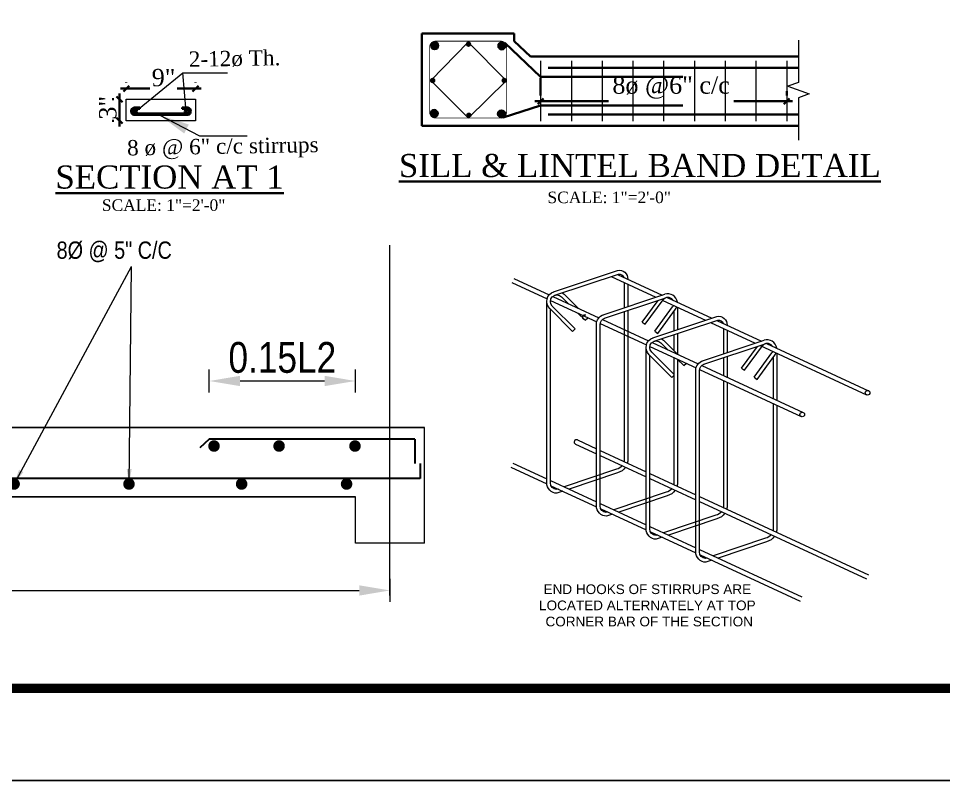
# Model space of a CAD drawing. Header units: inches. Extents: x -9998782 to 66725, y -6520505 to 8308.
# Drawn here: x -4995601 to -4995119.8, y -3259492.7 to -3259096.3 of the extents above; entities that cross this region are included whole.
import ezdxf
from ezdxf.enums import TextEntityAlignment as Align

# ---------------------------------------------------------------- set-up
doc = ezdxf.new("R2010")
doc.units = ezdxf.units.IN
doc.header["$LTSCALE"] = 2
doc.header["$MEASUREMENT"] = 0
doc.header["$PDMODE"] = 34
doc.linetypes.add('ACAD_ISO02W100', pattern=[15, 12, -3])
doc.linetypes.add('ACAD_ISO08W100', pattern=[36, 24, -3, 6, -3])
doc.layers.get('0').update_dxf_attribs({"linetype": 'CONTINUOUS'})
doc.layers.get('DEFPOINTS').update_dxf_attribs({"color": 141, "linetype": 'CONTINUOUS'})
doc.layers.add('Beam', color=170, linetype='CONTINUOUS')
doc.layers.add('column', color=4, linetype='CONTINUOUS')
for name, color, linetype, lineweight in [('D-DIM', 5, 'CONTINUOUS', 18), ('DIM_LINE', 173, 'CONTINUOUS', 20), ('dimension', 160, 'CONTINUOUS', 15), ('DIMSTR', 5, 'CONTINUOUS', 13), ('ele light', 7, 'CONTINUOUS', 25), ('HATCH', 60, 'ACAD_ISO02W100', 13), ('rcc bar', 2, 'CONTINUOUS', 20), ('RCC LINE', 200, 'CONTINUOUS', 18), ('STIRRUPS', 14, 'CONTINUOUS', 18), ('sxdcf', 8, 'ACAD_ISO08W100', 20), ('TEX', 210, 'CONTINUOUS', 25), ('texts', 152, 'CONTINUOUS', 35), ('TRENCH', 1, 'CONTINUOUS', 35), ('WALL ELV', 20, 'CONTINUOUS', 20)]:
    doc.layers.add(name, color=color, linetype=linetype, lineweight=lineweight)
doc.styles.add('Capt 1', font='arial.ttf', dxfattribs={"height": 12})
doc.styles.add('Lettring Text', font='arial.ttf')
doc.styles.add('ordinary', font='times.ttf')
doc.styles.get("Standard").update_dxf_attribs({"font": 'ARIALN.TTF'})
doc.styles.add('TIMES', font='times.ttf')
doc.dimstyles.new('Copy of Niranjan', dxfattribs={"dimtxt": 4, "dimasz": 4, "dimexe": 1.5, "dimexo": 0, "dimgap": 1, "dimtad": 1, "dimdec": 0, "dimzin": 0, "dimdsep": 46, "dimlunit": 3, "dimtxsty": 'Standard', "dimcen": 0.09, "dimclrd": 7, "dimclre": 256, "dimclrt": 7, "dimadec": 0, "dimazin": 0, "dimtfac": 0.333333, "dimtdec": 0, "dimtmove": 1, "dimatfit": 1, "dimfxl": 1.5, "dimfxlon": 1, "dimtolj": 1, "dimtzin": 0, "dimlwd": -1, "dimlwe": -1, "dimarcsym": 0})
doc.dimstyles.new('Copy of Standard', dxfattribs={"dimtxt": 6, "dimasz": 2.875, "dimexe": 2, "dimexo": 4, "dimgap": 2, "dimtad": 1, "dimdec": 0, "dimrnd": 1, "dimzin": 0, "dimdsep": 46, "dimlunit": 4, "dimtxsty": 'Lettring Text', "dimcen": 0.1, "dimclrd": 7, "dimclre": 7, "dimclrt": 7, "dimazin": 0, "dimtfac": 0.645, "dimtdec": 0, "dimtmove": 1, "dimatfit": 0, "dimfxl": 3, "dimfxlon": 1, "dimtfillclr": 256, "dimtolj": 1, "dimtzin": 0, "dimlwd": -1, "dimlwe": -1, "dimarcsym": 2})
doc.dimstyles.new('dim stirrups', dxfattribs={"dimscale": 0.04, "dimtxt": 60, "dimasz": 48.5, "dimexe": 19.6875, "dimexo": 0, "dimgap": 18.3125, "dimtad": 1, "dimdec": 0, "dimzin": 0, "dimdsep": 46, "dimlunit": 3, "dimtxsty": 'Standard', "dimcen": 0.15, "dimdle": 0.15, "dimclrd": 256, "dimclrt": 1, "dimazin": 1, "dimtfac": 1, "dimtdec": 0, "dimtofl": 0, "dimtmove": 1, "dimatfit": 2, "dimfxl": 19.6875, "dimfxlon": 1, "dimtolj": 1, "dimtzin": 0, "dimlwd": -1, "dimlwe": -1, "dimarcsym": 0})
doc.dimstyles.new('nir24', dxfattribs={"dimscale": 0.25, "dimtxt": 9, "dimasz": 3, "dimexe": 3, "dimexo": 12, "dimgap": 2, "dimtad": 1, "dimdec": 0, "dimzin": 3, "dimlunit": 4, "dimtxsty": 'ordinary', "dimblk": 'OBLIQUE', "dimcen": 2.5, "dimdle": 3, "dimclrt": 3, "dimadec": 0, "dimazin": 0, "dimtfac": 1, "dimtdec": 0, "dimtmove": 2, "dimatfit": 3, "dimfxl": 1, "dimarcsym": 0})

# ---------------------------------------------------------------- blocks, each defined once
blk = doc.blocks.new('_Oblique')
at = {"color": 0, "linetype": 'ByBlock', "lineweight": -2}
blk.add_line((-0.5, -0.5), (0.5, 0.5), dxfattribs=at)
blk = doc.blocks.new('*D54')
at = {"layer": 'DEFPOINTS', "color": 0, "transparency": 16777216}
for p in [(65065.75, -81583.07), (65097.75, -81583.07), (65097.75, -81584.77)]:
    blk.add_point(p, dxfattribs=at)
at = {"layer": 'DIM_LINE', "color": 0, "lineweight": -2, "transparency": 16777216}
for p, q in [((65065.75, -81580.07), (65065.75, -81582.32)), ((65097.75, -81581.77), (65097.75, -81582.32)), ((65065, -81583.07), (65074.56, -81583.07)), ((65098.5, -81583.07), (65090.88, -81583.07))]:
    blk.add_line(p, q, dxfattribs=at)
at = {"layer": 'DIM_LINE', "color": 0, "lineweight": -2, "transparency": 16777216, "xscale": 0.75, "yscale": 0.75, "zscale": 0.75, "rotation": 180}
blk.add_blockref('_Oblique', (65065.75, -81583.07), dxfattribs=at)
at = {"layer": 'DIM_LINE', "color": 0, "lineweight": -2, "transparency": 16777216, "xscale": 0.75, "yscale": 0.75, "zscale": 0.75}
blk.add_blockref('_Oblique', (65097.75, -81583.07), dxfattribs=at)
at = {"layer": 'DIM_LINE', "color": 3, "transparency": 16777216, "insert": (65082.72, -81581.29), "char_height": 2.25, "attachment_point": 5, "style": 'ordinary'}
blk.add_mtext('8ø @6" c/c', dxfattribs=at)
blk = doc.blocks.new('*D55')
at = {"layer": 'DEFPOINTS', "color": 0, "transparency": 16777216}
for p in [(65013.02, -81582.8), (65010.98, -81585.59), (65013.02, -81585.59)]:
    blk.add_point(p, dxfattribs=at)
at = {"layer": 'DIM_LINE', "color": 0, "lineweight": -2, "transparency": 16777216}
for p, q in [((65010.98, -81582.05), (65010.98, -81586.34)), ((65010.02, -81582.8), (65010.23, -81582.8)), ((65010.02, -81585.59), (65010.23, -81585.59))]:
    blk.add_line(p, q, dxfattribs=at)
at = {"layer": 'DIM_LINE', "color": 0, "lineweight": -2, "transparency": 16777216, "xscale": 0.75, "yscale": 0.75, "zscale": 0.75}
for p, rotation in [((65010.98, -81582.8), 90), ((65010.98, -81585.59), 270)]:
    blk.add_blockref('_Oblique', p, dxfattribs=dict(at, rotation=rotation))
at = {"layer": 'DIM_LINE', "color": 3, "transparency": 16777216, "insert": (65009.47, -81583.91), "char_height": 2.25, "attachment_point": 5, "rotation": 90, "style": 'ordinary'}
blk.add_mtext('3"', dxfattribs=at)
blk = doc.blocks.new('*D56')
at = {"layer": 'DEFPOINTS', "color": 0, "transparency": 16777216}
for p in [(65020.86, -81581.42), (65011.86, -81583.62), (65020.86, -81583.62)]:
    blk.add_point(p, dxfattribs=at)
at = {"layer": 'DIM_LINE', "color": 0, "lineweight": -2, "transparency": 16777216}
for p, q in [((65011.86, -81580.62), (65011.86, -81580.67)), ((65020.86, -81580.62), (65020.86, -81580.67)), ((65011.11, -81581.42), (65014.92, -81581.42)), ((65021.61, -81581.42), (65018.5, -81581.42))]:
    blk.add_line(p, q, dxfattribs=at)
at = {"layer": 'DIM_LINE', "color": 0, "lineweight": -2, "transparency": 16777216, "xscale": 0.75, "yscale": 0.75, "zscale": 0.75, "rotation": 180}
blk.add_blockref('_Oblique', (65011.86, -81581.42), dxfattribs=at)
at = {"layer": 'DIM_LINE', "color": 0, "lineweight": -2, "transparency": 16777216, "xscale": 0.75, "yscale": 0.75, "zscale": 0.75}
blk.add_blockref('_Oblique', (65020.86, -81581.42), dxfattribs=at)
at = {"layer": 'DIM_LINE', "color": 3, "transparency": 16777216, "insert": (65016.71, -81580), "char_height": 2.25, "attachment_point": 5, "style": 'ordinary'}
blk.add_mtext('9"', dxfattribs=at)
blk = doc.blocks.new('*D175')
at = {"layer": 'DEFPOINTS', "color": 0, "transparency": 16777216}
for p in [(19589.84, -9814.79), (19589.84, -9822.36), (19576.84, -9829.86)]:
    blk.add_point(p, dxfattribs=at)
at = {"layer": 'dimension', "color": 7, "transparency": 16777216}
for p, q in [((19583.34, -9814.79), (19584.85, -9809.75)), ((19584.85, -9809.75), (19602.69, -9809.75)), ((19572.84, -9814.79), (19568.84, -9814.79)), ((19576.84, -9814.79), (19589.84, -9814.79)), ((19576.84, -9814.79), (19589.84, -9814.79)), ((19593.84, -9814.79), (19597.84, -9814.79))]:
    blk.add_line(p, q, dxfattribs=at)
at = {"layer": 'dimension', "transparency": 16777216}
for p, q in [((19576.84, -9816.29), (19576.84, -9813.29)), ((19589.84, -9816.29), (19589.84, -9813.29))]:
    blk.add_line(p, q, dxfattribs=at)
at = {"layer": 'dimension', "color": 7, "transparency": 16777216}
for points in [[(19572.84, -9814.12), (19572.84, -9815.46), (19576.84, -9814.79)], [(19593.84, -9814.12), (19593.84, -9815.46), (19589.84, -9814.79)]]:
    blk.add_solid(points, dxfattribs=at)
at = {"layer": 'dimension', "color": 7, "transparency": 16777216, "insert": (19593.77, -9806.7), "char_height": 4, "attachment_point": 5}
blk.add_mtext('\\A1;0.15L1', dxfattribs=at)
blk = doc.blocks.new('*D176')
at = {"layer": 'DEFPOINTS', "color": 0, "transparency": 16777216}
for p in [(19656.45, -9814.79), (19629.45, -9822.36), (19656.45, -9829.86)]:
    blk.add_point(p, dxfattribs=at)
at = {"layer": 'dimension', "transparency": 16777216}
for p, q in [((19629.45, -9816.29), (19629.45, -9813.29)), ((19656.45, -9816.29), (19656.45, -9813.29))]:
    blk.add_line(p, q, dxfattribs=at)
at = {"layer": 'dimension', "color": 7, "transparency": 16777216}
blk.add_line((19633.45, -9814.79), (19652.45, -9814.79), dxfattribs=at)
for points in [[(19633.45, -9814.12), (19633.45, -9815.46), (19629.45, -9814.79)], [(19652.45, -9814.12), (19652.45, -9815.46), (19656.45, -9814.79)]]:
    blk.add_solid(points, dxfattribs=at)
at = {"layer": 'dimension', "color": 7, "transparency": 16777216, "insert": (19642.95, -9811.75), "char_height": 4, "attachment_point": 5}
blk.add_mtext('\\A1;0.3L1', dxfattribs=at)
blk = doc.blocks.new('*D177')
at = {"layer": 'DEFPOINTS', "color": 0, "transparency": 16777216}
for p in [(19703.45, -9814.79), (19703.45, -9822.36), (19665.45, -9829.86)]:
    blk.add_point(p, dxfattribs=at)
at = {"layer": 'dimension', "transparency": 16777216}
for p, q in [((19665.45, -9816.29), (19665.45, -9813.29)), ((19703.45, -9816.29), (19703.45, -9813.29))]:
    blk.add_line(p, q, dxfattribs=at)
at = {"layer": 'dimension', "color": 7, "transparency": 16777216}
blk.add_line((19669.45, -9814.79), (19699.45, -9814.79), dxfattribs=at)
for points in [[(19669.45, -9814.12), (19669.45, -9815.46), (19665.45, -9814.79)], [(19699.45, -9814.12), (19699.45, -9815.46), (19703.45, -9814.79)]]:
    blk.add_solid(points, dxfattribs=at)
at = {"layer": 'dimension', "color": 7, "transparency": 16777216, "insert": (19684.45, -9811.75), "char_height": 4, "attachment_point": 5}
blk.add_mtext('\\A1;0.3L2', dxfattribs=at)
blk = doc.blocks.new('*D178')
at = {"layer": 'DEFPOINTS', "color": 0, "transparency": 16777216}
for p in [(19783.45, -9814.79), (19764.45, -9822.36), (19783.45, -9829.86)]:
    blk.add_point(p, dxfattribs=at)
at = {"layer": 'dimension', "transparency": 16777216}
for p, q in [((19764.45, -9816.29), (19764.45, -9813.29)), ((19783.45, -9816.29), (19783.45, -9813.29))]:
    blk.add_line(p, q, dxfattribs=at)
at = {"layer": 'dimension', "color": 7, "transparency": 16777216}
blk.add_line((19768.45, -9814.79), (19779.45, -9814.79), dxfattribs=at)
for points in [[(19768.45, -9814.12), (19768.45, -9815.46), (19764.45, -9814.79)], [(19779.45, -9814.12), (19779.45, -9815.46), (19783.45, -9814.79)]]:
    blk.add_solid(points, dxfattribs=at)
at = {"layer": 'dimension', "color": 7, "transparency": 16777216, "insert": (19773.95, -9811.75), "char_height": 4, "attachment_point": 5}
blk.add_mtext('\\A1;0.15L2', dxfattribs=at)
blk = doc.blocks.new('*D173')
at = {"layer": 'DEFPOINTS', "color": 0, "transparency": 16777216}
for p in [(19572.34, -9826.03), (19660.95, -9826.03), (19660.95, -9842.03)]:
    blk.add_point(p, dxfattribs=at)
at = {"layer": 'dimension', "transparency": 16777216}
for p, q in [((19572.34, -9840.53), (19572.34, -9843.53)), ((19660.95, -9840.53), (19660.95, -9843.53))]:
    blk.add_line(p, q, dxfattribs=at)
at = {"layer": 'dimension', "color": 7, "transparency": 16777216}
blk.add_line((19576.34, -9842.03), (19656.95, -9842.03), dxfattribs=at)
for points in [[(19576.34, -9841.36), (19576.34, -9842.7), (19572.34, -9842.03)], [(19656.95, -9841.36), (19656.95, -9842.7), (19660.95, -9842.03)]]:
    blk.add_solid(points, dxfattribs=at)
at = {"layer": 'dimension', "color": 7, "transparency": 16777216, "insert": (19616.64, -9839.02), "char_height": 4, "attachment_point": 5}
blk.add_mtext('\\A1;L1', dxfattribs=at)
blk = doc.blocks.new('*D174')
at = {"layer": 'DEFPOINTS', "color": 0, "transparency": 16777216}
for p in [(19660.95, -9826.03), (19787.95, -9826.03), (19787.95, -9842.03)]:
    blk.add_point(p, dxfattribs=at)
at = {"layer": 'dimension', "transparency": 16777216}
for p, q in [((19660.95, -9840.53), (19660.95, -9843.53)), ((19787.95, -9840.53), (19787.95, -9843.53))]:
    blk.add_line(p, q, dxfattribs=at)
at = {"layer": 'dimension', "color": 7, "transparency": 16777216}
blk.add_line((19664.95, -9842.03), (19783.95, -9842.03), dxfattribs=at)
for points in [[(19664.95, -9841.36), (19664.95, -9842.7), (19660.95, -9842.03)], [(19783.95, -9841.36), (19783.95, -9842.7), (19787.95, -9842.03)]]:
    blk.add_solid(points, dxfattribs=at)
at = {"layer": 'dimension', "color": 7, "transparency": 16777216, "insert": (19724.45, -9839.02), "char_height": 4, "attachment_point": 5}
blk.add_mtext('\\A1;L2', dxfattribs=at)
blk = doc.blocks.new('WEDFS')
at = {"layer": 'STIRRUPS'}
for p, q in [((-199467.73, 19932.24), (-199444.41, 19921.43)), ((-199464.45, 19933.33), (-199441.12, 19922.53)), ((-199519.35, 19929.09), (-199501.05, 19920.61)), ((-199518.35, 19931.25), (-199499.94, 19922.72)), ((-199498.11, 19921.87), (-199474.1, 19910.75)), ((-199499.28, 19919.8), (-199475.21, 19908.65)), ((-199451.54, 19908.55), (-199443.25, 19919.82)), ((-199450.01, 19907.42), (-199440.71, 19920.07)), ((-199440.9, 19919.81), (-199418.57, 19909.47)), ((-199438.5, 19921.31), (-199415.28, 19910.56)), ((-199445.04, 19903.77), (-199435.74, 19916.42)), ((-199443.51, 19902.64), (-199434.21, 19915.29)), ((-199481.27, 19909.45), (-199479.85, 19910.71)), ((-199473.44, 19907.83), (-199449.37, 19896.68)), ((-199472.27, 19909.9), (-199448.26, 19898.78)), ((-199451.54, 19908.55), (-199450.01, 19907.42)), ((-199416.05, 19908.3), (-199392.73, 19897.5)), ((-199412.77, 19909.4), (-199389.44, 19898.59)), ((-199487.8, 19903.63), (-199486.46, 19904.97)), ((-199445.04, 19903.77), (-199443.51, 19902.64)), ((-199446.43, 19897.93), (-199422.42, 19886.82)), ((-199447.6, 19895.86), (-199423.53, 19884.71)), ((-199399.86, 19884.61), (-199391.57, 19895.89)), ((-199398.33, 19883.49), (-199389.03, 19896.14)), ((-199390.21, 19896.34), (-199334.81, 19870.68)), ((-199386.82, 19897.38), (-199333.81, 19872.83)), ((-199393.36, 19879.83), (-199384.06, 19892.48)), ((-199391.83, 19878.71), (-199382.53, 19891.36)), ((-199429.94, 19885.87), (-199428.6, 19887.21)), ((-199421.76, 19883.9), (-199368.79, 19859.36)), ((-199420.59, 19885.97), (-199367.79, 19861.52)), ((-199399.86, 19884.61), (-199398.33, 19883.49)), ((-199436.12, 19879.69), (-199435.14, 19880.68)), ((-199393.36, 19879.83), (-199391.83, 19878.71)), ((-199486.29, 19845.07), (-199475.38, 19840.02)), ((-199485.29, 19847.22), (-199475.38, 19842.63)), ((-199473.48, 19841.75), (-199449.54, 19830.66)), ((-199518.85, 19835.19), (-199501.22, 19827.03)), ((-199473.48, 19839.14), (-199449.54, 19828.05)), ((-199519.85, 19833.04), (-199501.21, 19824.41)), ((-199499.32, 19826.15), (-199475.38, 19815.06)), ((-199447.64, 19829.78), (-199423.7, 19818.7)), ((-199447.64, 19827.17), (-199423.7, 19816.08)), ((-199499.01, 19823.39), (-199475.37, 19812.44)), ((-199421.8, 19817.82), (-199333.81, 19777.07)), ((-199473.48, 19814.18), (-199449.54, 19803.09)), ((-199473.17, 19811.42), (-199449.53, 19800.47)), ((-199421.8, 19815.2), (-199334.81, 19774.91)), ((-199447.64, 19802.22), (-199423.7, 19791.13)), ((-199447.33, 19799.46), (-199423.69, 19788.51)), ((-199421.8, 19790.25), (-199368.44, 19765.53)), ((-199421.49, 19787.49), (-199369.44, 19763.38))]:
    blk.add_line(p, q, dxfattribs=at)
for points in [[(-199497.67, 19924.27), (-199464.39, 19935.35, -0.488696), (-199459.07, 19930.84, -0.488696)], [(-199497.07, 19922.47), (-199463.91, 19933.51, -0.376201), (-199461.07, 19931.77, -0.376201)], [(-199487.8, 19903.63), (-199499.67, 19915.5, -0.563004), (-199497.5, 19924.32)], [(-199486.46, 19904.97), (-199498.32, 19916.84, -1), (-199493.49, 19921.67), (-199489.88, 19918.06)], [(-199493.12, 19923.78, -0.058601), (-199492.15, 19923.01), (-199484.88, 19915.74)], [(-199492.85, 19820.54), (-199495.91, 19819.5, -0.414214), (-199501.22, 19824.82), (-199501.22, 19919.25)], [(-199495.35, 19821.69), (-199496.19, 19821.41, -0.390537), (-199499.32, 19824.82), (-199499.32, 19915.15)], [(-199475.38, 19907.29, -0.327424), (-199471.66, 19912.36)], [(-199460.98, 19913.92), (-199460.98, 19836.3, -0.016478), (-199461.02, 19835.98)], [(-199459.08, 19914.55), (-199459.08, 19836.21, -0.038726), (-199459.26, 19835.16)], [(-199467.01, 19808.57), (-199470.07, 19807.54, -0.414214), (-199475.38, 19812.85), (-199475.38, 19907.29)], [(-199473.48, 19907.29, -0.328545), (-199471.08, 19910.55, -0.328545)], [(-199469.51, 19809.73), (-199470.35, 19809.45, -0.390537), (-199473.48, 19812.85), (-199473.48, 19907.29)], [(-199445.99, 19900.34), (-199412.71, 19911.42, -0.488696), (-199407.39, 19906.9, -0.488696)], [(-199445.39, 19898.53), (-199412.23, 19909.58, -0.376201), (-199409.39, 19907.83, -0.376201)], [(-199436.12, 19879.69), (-199447.99, 19891.56, -0.563004), (-199445.82, 19900.39)], [(-199435.14, 19881.4), (-199446.64, 19892.9, -1), (-199441.81, 19897.74), (-199438.2, 19894.12)], [(-199441.44, 19899.85, -0.058601), (-199440.47, 19899.08), (-199433.2, 19891.81)], [(-199441.17, 19796.6), (-199444.23, 19795.57, -0.414214), (-199449.54, 19800.88), (-199449.54, 19895.32)], [(-199443.67, 19797.76), (-199444.51, 19797.48, -0.390537), (-199447.64, 19800.88), (-199447.64, 19891.22)], [(-199435.14, 19890.09), (-199435.14, 19824.34, -0.016478), (-199435.18, 19824.01)], [(-199433.24, 19889.21), (-199433.24, 19824.24, -0.038726), (-199433.42, 19823.2)], [(-199423.7, 19883.35, -0.327424), (-199419.98, 19888.42)], [(-199423.7, 19883.35, -0.327424), (-199419.98, 19888.42)], [(-199415.33, 19784.63), (-199418.39, 19783.6, -0.414214), (-199423.7, 19788.92), (-199423.7, 19883.35)], [(-199421.8, 19883.35, -0.328545), (-199419.4, 19886.62, -0.328545)], [(-199421.8, 19883.35, -0.328545), (-199419.4, 19886.62, -0.328545)], [(-199417.83, 19785.79), (-199418.67, 19785.51, -0.390537), (-199421.8, 19788.92), (-199421.8, 19883.35)], [(-199409.3, 19878.12), (-199409.3, 19812.37, -0.016478), (-199409.34, 19812.05)], [(-199407.4, 19877.24), (-199407.4, 19812.28, -0.038726), (-199407.58, 19811.23)], [(-199383.46, 19866.16), (-199383.46, 19800.4, -0.016478), (-199383.5, 19800.08)], [(-199381.56, 19865.28), (-199381.56, 19800.31, -0.038726), (-199381.74, 19799.26)], [(-199461.98, 19833.81, -0.179019), (-199464.9, 19831.97), (-199492.09, 19822.8)], [(-199460.23, 19833, -0.190461), (-199464.39, 19830.14), (-199489.58, 19821.64)], [(-199436.14, 19821.84, -0.179019), (-199439.06, 19820.01), (-199466.25, 19810.83)], [(-199434.39, 19821.03, -0.190461), (-199438.55, 19818.18), (-199463.74, 19809.67)], [(-199410.3, 19809.87, -0.179019), (-199413.22, 19808.04), (-199440.41, 19798.86)], [(-199408.55, 19809.06, -0.190461), (-199412.71, 19806.21), (-199437.9, 19797.7)], [(-199384.46, 19797.91, -0.179019), (-199387.38, 19796.07), (-199414.57, 19786.9)], [(-199382.71, 19797.09, -0.190461), (-199386.87, 19794.24), (-199412.06, 19785.74)]]:
    blk.add_lwpolyline(points, format="xyb", dxfattribs=at)
for points in [[(-199460.98, 19929.11), (-199460.98, 19915.92)], [(-199459.08, 19928.23), (-199459.08, 19916.55)], [(-199471.83, 19912.3), (-199439.8, 19922.97)], [(-199471.23, 19910.5), (-199439.2, 19921.17)], [(-199485.01, 19913.19), (-199481.27, 19909.45)], [(-199435.14, 19914.03), (-199435.14, 19903.95)], [(-199433.24, 19916.26), (-199433.24, 19904.58)], [(-199480.01, 19910.87), (-199479.85, 19910.71)], [(-199433.24, 19902.58), (-199433.24, 19891.83)], [(-199409.3, 19905.17), (-199409.3, 19891.98)], [(-199407.4, 19904.29), (-199407.4, 19892.61)], [(-199435.14, 19901.95), (-199435.14, 19893.75)], [(-199420.15, 19888.37), (-199388.12, 19899.04)], [(-199419.55, 19886.57), (-199387.52, 19897.24)], [(-199433.33, 19889.25), (-199429.94, 19885.87)], [(-199409.3, 19889.98), (-199409.3, 19880.74)], [(-199407.4, 19890.61), (-199407.4, 19879.86)], [(-199383.46, 19890.09), (-199383.46, 19868.77)], [(-199381.56, 19892.33), (-199381.56, 19867.89)]]:
    blk.add_lwpolyline(points, dxfattribs=at)
for centre in [(-199334.31, 19871.75), (-199368.29, 19860.44)]:
    blk.add_circle(centre, 1.19, dxfattribs=at)
for centre, radius, start, end in [((-199438.22, 19918.24), 4.98, 7.544, 108.4198), ((-199438.22, 19918.24), 3.08, 35.0808, 143.6728), ((-199438.22, 19918.24), 3.08, 323.6728, 340.6699), ((-199481.46, 19910.97), 1.19, 65.1502, 245.1502), ((-199438.22, 19918.24), 4.98, 323.6728, 338.5639), ((-199386.54, 19894.31), 4.98, 7.544, 108.4198), ((-199386.54, 19894.31), 3.08, 35.0808, 143.6728), ((-199386.54, 19894.31), 3.08, 323.6728, 340.6699), ((-199386.54, 19894.31), 4.98, 323.6728, 338.5639), ((-199485.79, 19846.14), 1.19, 65.1502, 245.1502)]:
    blk.add_arc(centre, radius, start, end, dxfattribs=at)
at = {"layer": 'texts', "ltscale": 0.1, "insert": (-199448.89, 19761.11), "char_height": 5.04, "width": 170.518, "attachment_point": 5, "style": 'Capt 1'}
blk.add_mtext('{\\fArial|b0|i0|c0|p34;END HOOKS OF STIRRUPS ARE \\PLOCATED ALTERNATELY AT TOP\\P CORNER BAR OF THE SECTION}', dxfattribs=at)
blk = doc.blocks.new('sill and lintel detail')
for points in [[(70525.22, -69731.64, -1), (70524.85, -69731.64, -1)], [(70531.44, -69731.64, 1), (70531.81, -69731.64, 1)]]:
    blk.add_hatch(color=256).paths.add_polyline_path(points)
at = {"layer": 'column'}
for points in [[(70563.44, -69723.1, 1), (70564.44, -69723.1, 1)], [(70568.09, -69722.9, 1), (70568.59, -69722.9, 1)], [(70573.18, -69723.13, -1), (70572.18, -69723.13, -1)], [(70563.43, -69727.62, 1), (70563.93, -69727.62, 1)], [(70572.73, -69727.62, 1), (70573.23, -69727.62, 1)], [(70563.39, -69731.91, 1), (70564.39, -69731.91, 1)], [(70573.13, -69731.97, -1), (70572.13, -69731.97, -1)], [(70568.14, -69732.15, 1), (70568.64, -69732.15, 1)]]:
    blk.add_hatch(color=256, dxfattribs=at).paths.add_polyline_path(points)
for p, q in [((70573.07, -69722.73), (70577.72, -69727.16)), ((70574.29, -69722.51), (70576.39, -69724.51)), ((70576.39, -69724.51), (70611.27, -69724.51)), ((70578.69, -69725.99), (70611.27, -69725.99)), ((70577.72, -69727.16), (70596.21, -69727.16)), ((70525.58, -69731.3), (70525.58, -69731.12)), ((70531.11, -69731.3), (70531.11, -69731.12)), ((70572.85, -69732.44), (70577.72, -69730.86)), ((70577.72, -69730.86), (70596.21, -69730.86)), ((70578.69, -69732.03), (70611.27, -69732.03)), ((70574.29, -69733.51), (70611.27, -69733.51))]:
    blk.add_line(p, q)
for points in [[(70531.87, -69732.1, -0.042197), (70531.83, -69732.11), (70524.83, -69732.11, -0.325719), (70524.46, -69731.62), (70524.46, -69731.62, -0.325719), (70524.83, -69731.13), (70525.58, -69731.12)], [(70531.83, -69731.92), (70524.86, -69731.92, -0.302301), (70524.65, -69731.62, -0.304271), (70524.86, -69731.32), (70525.58, -69731.3)], [(70524.82, -69732.1, 0.042197), (70524.86, -69732.11), (70531.86, -69732.11, 0.325719), (70532.23, -69731.62), (70532.23, -69731.62, 0.325719), (70531.86, -69731.13), (70531.11, -69731.12)], [(70524.86, -69731.92), (70531.83, -69731.92, 0.302301), (70532.04, -69731.62, 0.304271), (70531.83, -69731.32), (70531.1, -69731.3)]]:
    blk.add_lwpolyline(points, format="xyb")
for centre in [(70525.03, -69731.64), (70531.62, -69731.64)]:
    blk.add_circle(centre, 0.188)
for p, q in [((70563.43, -69727.62), (70568.31, -69722.65)), ((70568.31, -69722.65), (70573.23, -69727.62)), ((70568.26, -69732.42), (70563.43, -69727.62)), ((70573.29, -69727.62), (70568.29, -69732.51))]:
    blk.add_line(p, q, dxfattribs=at)
at = {"layer": 'column', "const_width": 0.1}
blk.add_lwpolyline([(70564.04, -69722.51), (70572.54, -69722.51, -0.414214), (70573.29, -69723.26), (70573.29, -69731.76, -0.414214), (70572.54, -69732.51), (70564.04, -69732.51, -0.414214), (70563.29, -69731.76), (70563.29, -69723.26, -0.414214)], format="xyb", close=True, dxfattribs=at)
at = {"layer": 'column'}
for centre, radius in [((70563.94, -69723.1), 0.5), ((70568.34, -69722.9), 0.25), ((70572.68, -69723.13), 0.5), ((70563.68, -69727.62), 0.25), ((70572.98, -69727.62), 0.25), ((70563.89, -69731.91), 0.5), ((70572.63, -69731.97), 0.5), ((70568.39, -69732.15), 0.25)]:
    blk.add_circle(centre, radius, dxfattribs=at)
at = {"layer": 'HATCH', "linetype": 'Continuous'}
blk.add_lwpolyline([(70611.27, -69722.38), (70611.27, -69727.88), (70609.89, -69728.38), (70612.64, -69729.38), (70611.27, -69729.88), (70611.27, -69735.38)], dxfattribs=at)
at = {"layer": 'STIRRUPS'}
for p, q in [((70577.72, -69725.05), (70577.72, -69732.91)), ((70581.72, -69725.05), (70581.72, -69732.91)), ((70585.72, -69725.05), (70585.72, -69732.91)), ((70589.72, -69725.05), (70589.72, -69732.91)), ((70593.72, -69725.05), (70593.72, -69732.91)), ((70597.72, -69725.05), (70597.72, -69732.91)), ((70601.72, -69725.05), (70601.72, -69732.91)), ((70605.72, -69725.05), (70605.72, -69732.91)), ((70609.72, -69725.05), (70609.72, -69732.91))]:
    blk.add_line(p, q, dxfattribs=at)
at = {"layer": 'TRENCH'}
for p, q in [((70562.29, -69733.51), (70562.29, -69721.51)), ((70562.29, -69721.51), (70574.29, -69721.51)), ((70574.29, -69721.51), (70574.29, -69722.51)), ((70574.29, -69733.51), (70562.29, -69733.51))]:
    blk.add_line(p, q, dxfattribs=at)
at = {"layer": 'WALL ELV'}
blk.add_lwpolyline([(70523.83, -69732.86), (70523.83, -69730.07), (70532.83, -69730.07), (70532.83, -69732.86)], close=True, dxfattribs=at)
at = {"style": 'TIMES'}
blk.add_text('%%USILL & LINTEL BAND DETAIL', height=3, dxfattribs=at).set_placement((70559.29, -69740.18))
at = {"char_height": 2, "attachment_point": 3, "rotation": 1.0172, "style": 'ordinary'}
for s, insert in [('2-12ø T{\\fTimes New Roman|b0|i0|c0|p18;h}.', (70543.85, -69723.64)), ('8 ø @ 6" c/c stirrups', (70548.82, -69734.94))]:
    blk.add_mtext(s, dxfattribs=dict(at, insert=insert))
at = {"attachment_point": 5, "style": 'TIMES'}
for s, insert, char_height, width in [('{\\L SECTION AT 1}', (70528.9, -69740.2), 3, 1016.0073), ('SCALE: 1"=2\'-0"', (70586.64, -69742.84), 1.5, 78.6046), ('SCALE: 1"=2\'-0"', (70528.69, -69743.85), 1.5, 78.6046)]:
    blk.add_mtext(s, dxfattribs=dict(at, insert=insert, char_height=char_height, width=width))
at = {"layer": 'DIM_LINE'}
for base, p1, p2, text, picture, middle in [((70609.72, -69730.33), (70577.72, -69730.33), (70609.72, -69732.03), '8ø @6" c/c', '*D54', (70594.69, -69728.55)), ((70532.83, -69728.68), (70523.83, -69730.88), (70532.83, -69730.88), '9"', '*D56', (70528.68, -69727.27))]:
    dim = blk.add_linear_dim(base=base, p1=p1, p2=p2, text=text, dimstyle='nir24', dxfattribs=at)
    dim.commit()
    dim.dimension.update_dxf_attribs({"geometry": picture, "text_midpoint": middle, "dimtype": 128, "insert": (5511.97, 11852.74)})
dim = blk.add_linear_dim(base=(70522.95, -69732.86), p1=(70524.99, -69730.07), p2=(70524.99, -69732.86), angle=90, text='3"', dimstyle='nir24', dxfattribs=at)
dim.commit()
dim.dimension.update_dxf_attribs({"geometry": '*D55', "text_midpoint": (70521.44, -69731.18), "dimtype": 128, "insert": (5511.97, 11852.74)})
at = {"layer": 'HATCH', "has_arrowhead": 0}
for points in [[(70525.03, -69731.64), (70531.17, -69726.64), (70536.99, -69726.64)], [(70531.62, -69731.64), (70531.17, -69726.64), (70536.99, -69726.64)]]:
    blk.add_leader(points, dimstyle='Copy of Standard', override={"dimasz": 4, "dimtad": 0}, dxfattribs=at)
at = {"layer": 'HATCH'}
blk.add_leader([(70528.11, -69732.11), (70533.36, -69734.8), (70539.55, -69734.8)], dimstyle='Copy of Standard', override={"dimasz": 4, "dimtad": 0}, dxfattribs=at)
blk = doc.blocks.new('dx')
at = {"layer": 'Beam'}
for p, q in [((19792.45, -9820.86), (19567.84, -9820.86)), ((19656.45, -9829.86), (19576.84, -9829.86)), ((19783.45, -9829.86), (19665.45, -9829.86))]:
    blk.add_line(p, q, dxfattribs=at)
at = {"layer": 'ele light', "lineweight": 30, "ltscale": 0.05}
for p, q in [((19589.84, -9822.36), (19568.84, -9822.36)), ((19568.84, -9822.36), (19568.84, -9825.51)), ((19589.84, -9822.36), (19591.04, -9823.47)), ((19629.45, -9822.36), (19628.24, -9823.47)), ((19703.45, -9822.36), (19629.45, -9822.36)), ((19703.45, -9822.36), (19704.65, -9823.47)), ((19764.45, -9822.36), (19763.24, -9823.47)), ((19791.16, -9822.36), (19764.45, -9822.36)), ((19791.16, -9822.36), (19791.16, -9825.51)), ((19569.56, -9825.51), (19569.56, -9828.36)), ((19791.88, -9825.51), (19791.88, -9827.46)), ((19656.45, -9828.36), (19569.56, -9828.36)), ((19656.45, -9828.36), (19670.4, -9827.46)), ((19791.88, -9827.46), (19670.4, -9827.46)), ((19769, -9828.32), (19768.97, -9828.36))]:
    blk.add_line(p, q, dxfattribs=at)
at = {"layer": 'rcc bar', "ltscale": 0.009, "const_width": 0.75}
for points in [[(19577.72, -9823.25, 1), (19578.47, -9823.25, 1)], [(19584.53, -9823.25, 1), (19585.28, -9823.25, 1)], [(19588.83, -9823.25, 1), (19589.58, -9823.25, 1)], [(19629.84, -9823.25, 1), (19630.59, -9823.25, 1)], [(19639.69, -9823.25, 1), (19640.44, -9823.25, 1)], [(19647.75, -9823.25, 1), (19648.5, -9823.25, 1)], [(19658.94, -9823.25, 1), (19659.69, -9823.25, 1)], [(19674, -9823.25, 1), (19674.75, -9823.25, 1)], [(19687.98, -9823.25, 1), (19688.73, -9823.25, 1)], [(19702.26, -9823.25, 1), (19703.01, -9823.25, 1)], [(19764.69, -9823.25, 1), (19765.44, -9823.25, 1)], [(19773.15, -9823.25, 1), (19773.9, -9823.25, 1)], [(19783.02, -9823.25, 1), (19783.77, -9823.25, 1)], [(19577.72, -9827.41, 1), (19578.47, -9827.41, 1)], [(19592.14, -9827.41, 1), (19592.89, -9827.41, 1)], [(19608.14, -9827.41, 1), (19608.89, -9827.41, 1)], [(19625.04, -9827.41, 1), (19625.79, -9827.41, 1)], [(19641.22, -9827.41, 1), (19641.97, -9827.41, 1)], [(19652.82, -9827.41, 1), (19653.57, -9827.41, 1)], [(19670.43, -9828.19, 1), (19671.18, -9828.19, 1)], [(19686.05, -9828.19, 1), (19686.8, -9828.19, 1)], [(19703, -9828.19, 1), (19703.75, -9828.19, 1)], [(19721.47, -9828.19, 1), (19722.22, -9828.19, 1)], [(19738.69, -9828.19, 1), (19739.44, -9828.19, 1)], [(19753.63, -9828.19, 1), (19754.38, -9828.19, 1)], [(19768.28, -9828.19, 1), (19769.03, -9828.19, 1)], [(19781.93, -9828.19, 1), (19782.68, -9828.19, 1)]]:
    blk.add_lwpolyline(points, format="xyb", close=True, dxfattribs=at)
at = {"layer": 'RCC LINE', "ltscale": 0.25}
for p, q in [((19567.84, -9835.86), (19567.84, -9820.86)), ((19792.45, -9835.86), (19792.45, -9820.86)), ((19576.84, -9835.86), (19576.84, -9829.86)), ((19656.45, -9835.86), (19656.45, -9829.86)), ((19665.45, -9835.86), (19665.45, -9829.86)), ((19783.45, -9835.86), (19783.45, -9829.86)), ((19576.84, -9835.86), (19567.84, -9835.86)), ((19665.45, -9835.86), (19656.45, -9835.86)), ((19792.45, -9835.86), (19783.45, -9835.86))]:
    blk.add_line(p, q, dxfattribs=at)
at = {"layer": 'sxdcf'}
for p, q in [((19572.34, -9842.69), (19572.34, -9797.14)), ((19660.95, -9842.69), (19660.95, -9797.14)), ((19787.95, -9842.69), (19787.95, -9797.14))]:
    blk.add_line(p, q, dxfattribs=at)
at = {"layer": 'TEX'}
for s, p in [('8Ø @ 6" C/C ', (19598.04, -9796.02)), ('8Ø @ 6" C/C ', (19618.53, -9796.97)), ('8Ø @ 5" C/C ', (19744.59, -9798.9)), ('8Ø @ 6" C/C ', (19696.41, -9800.61))]:
    blk.add_text(s, height=2.25, dxfattribs=at).set_placement(p)
blk.add_text('SCALE- 1/2"=1\'-0"', height=1.95, dxfattribs=at).set_placement((19679.98, -9850.1), align=Align.MIDDLE)
at = {"layer": 'TEX', "insert": (19661.15, -9844.45), "char_height": 3, "width": 62.9773, "attachment_point": 1}
blk.add_mtext('{\\LTypical Slab Section }', dxfattribs=at)
at = {"layer": 'dimension'}
for base, p1, p2, text, picture, middle in [((19589.84, -9814.79), (19576.84, -9829.86), (19589.84, -9822.36), '0.15L1', '*D175', (19585.85, -9806.7)), ((19656.45, -9814.79), (19629.45, -9822.36), (19656.45, -9829.86), '0.3L1', '*D176', (19642.95, -9811.75)), ((19703.45, -9814.79), (19665.45, -9829.86), (19703.45, -9822.36), '0.3L2', '*D177', (19684.45, -9811.75)), ((19783.45, -9814.79), (19764.45, -9822.36), (19783.45, -9829.86), '0.15L2', '*D178', (19773.95, -9811.75)), ((19660.95, -9842.03), (19572.34, -9826.03), (19660.95, -9826.03), 'L1', '*D173', (19616.64, -9839.02)), ((19787.95, -9842.03), (19660.95, -9826.03), (19787.95, -9826.03), 'L2', '*D174', (19724.45, -9839.02))]:
    dim = blk.add_linear_dim(base=base, p1=p1, p2=p2, text=text, dimstyle='Copy of Niranjan', dxfattribs=at)
    dim.commit()
    dim.dimension.update_dxf_attribs({"geometry": picture, "text_midpoint": middle})
at = {"layer": 'DIMSTR'}
for points in [[(19592.51, -9827.41), (19603.91, -9798.39)], [(19608.51, -9827.41), (19603.91, -9798.39)], [(19613, -9828.36), (19626.16, -9798.94)], [(19629.45, -9822.36), (19626.16, -9798.94)], [(19700.95, -9822.36), (19716.38, -9799.62)], [(19715.9, -9827.46), (19716.38, -9799.62)], [(19739.06, -9828.19), (19754.35, -9799.89)], [(19754.01, -9828.19), (19754.35, -9799.89)]]:
    blk.add_leader(points, dimstyle='dim stirrups', override={"dimtad": 0, "dimfxl": 1.5}, dxfattribs=at)

msp = doc.modelspace()

# ---------------------------------------------------------------- linework, layer by layer
msp.add_lwpolyline([(-4996473.25, -3259492.71), (-4996473.25, -3257247.67), (-4993298.45, -3257247.67), (-4993298.45, -3259492.71)], close=True)
at = {"const_width": 4.8}
msp.add_lwpolyline([(-4993346.45, -3259444.71), (-4993346.45, -3257295.67), (-4996329.25, -3257295.67), (-4996329.25, -3259444.71)], close=True, dxfattribs=at)

# ---------------------------------------------------------------- block references
msp.add_blockref('WEDFS', (-4795824.96, -3279162.76))
at = {"layer": 'D-DIM', "xscale": 4, "yscale": 4, "zscale": 4}
msp.add_blockref('dx', (-5074559.53, -3220025.73), dxfattribs=at)
at = {"layer": 'TRENCH', "xscale": 4, "yscale": 4, "zscale": 4}
msp.add_blockref('sill and lintel detail', (-5277640.25, -2980218.08), dxfattribs=at)

doc.saveas('drawing.dxf')
